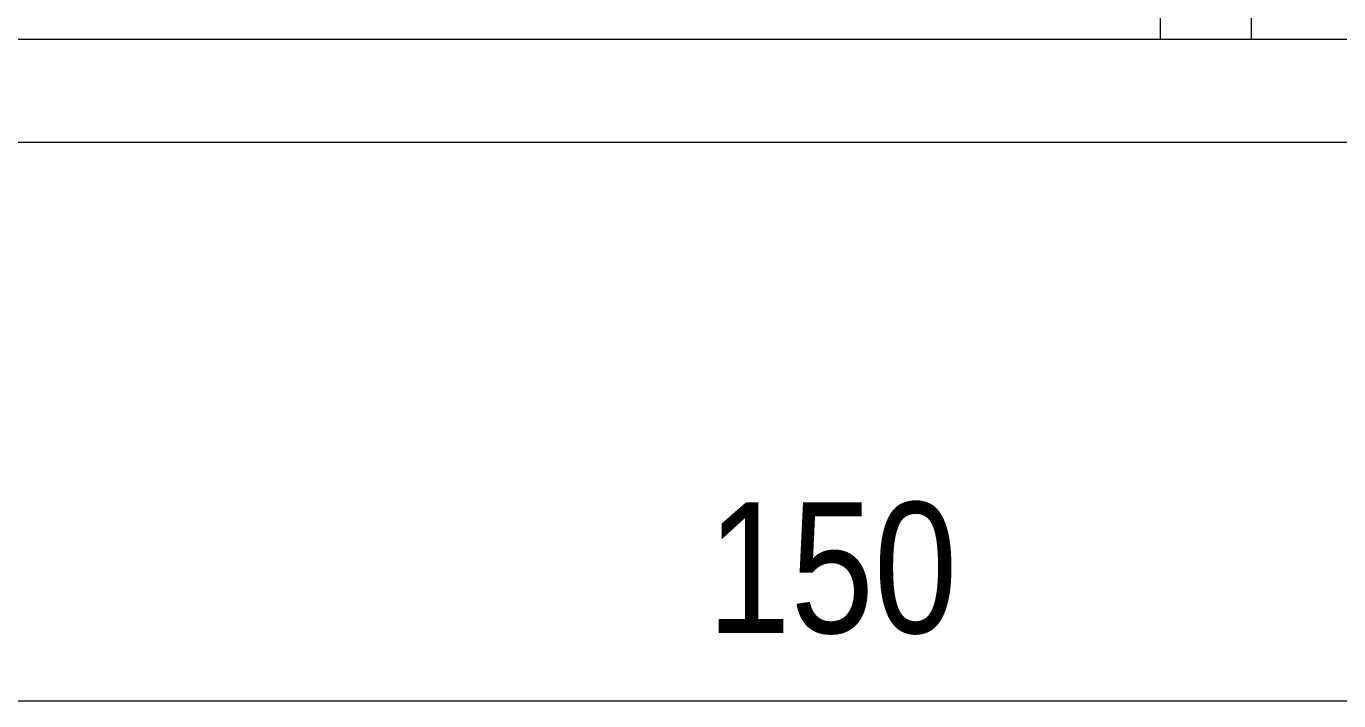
# Model space of a CAD drawing. Header units: millimetres. Extents: x 106699 to 122058, y 158555 to 162844.
# Drawn here: x 109875.5 to 109925.6, y 160341.5 to 160367.3 of the extents above; entities that cross this region are included whole.
import ezdxf

# ---------------------------------------------------------------- set-up
doc = ezdxf.new("R2010")
doc.units = ezdxf.units.MM
doc.layers.add('no3_paslanmaz kesit on', color=153, linetype='Continuous', lineweight=20)
doc.layers.add('S2000-002 Çizgi', color=7, linetype='Continuous')
doc.styles.add('BE', font='ARIALN.TTF')
doc.dimstyles.new('Copy of BE-50', dxfattribs={"dimscale": 100, "dimtxt": 0.05, "dimasz": 0.02, "dimexe": 0.025, "dimexo": 0, "dimgap": 0.025, "dimtad": 1, "dimdec": 1, "dimrnd": 0.5, "dimdsep": 46, "dimtxsty": 'BE', "dimblk": 'DOT', "dimcen": 0.5, "dimdle": 0.025, "dimse1": 1, "dimse2": 1, "dimclrd": 256, "dimclre": 256, "dimclrt": 256, "dimadec": 0, "dimazin": 2, "dimtm": 1e-09, "dimtfac": 1, "dimtdec": 1, "dimtix": 1, "dimtmove": 2, "dimatfit": 0, "dimldrblk": 'DOT', "dimfxl": 0.5, "dimfxlon": 1, "dimtolj": 1, "dimlwd": 9, "dimlwe": 0, "dimarcsym": 0})

# ---------------------------------------------------------------- blocks, each defined once
blk = doc.blocks.new('_Dot')
at = {"color": 0, "linetype": 'ByBlock', "lineweight": -2}
blk.add_line((-0.5, 0), (-1, 0), dxfattribs=at)
at = {"color": 0, "linetype": 'ByBlock', "const_width": 0.5}
blk.add_lwpolyline([(-0.25, 0, 1), (0.25, 0, 1)], format="xyb", close=True, dxfattribs=at)
blk = doc.blocks.new('*D114')
at = {"layer": 'Defpoints', "color": 0, "transparency": 16777216}
for p in [(116979.593, 160829.226), (117129.517, 160829.226), (117129.517, 160807.883)]:
    blk.add_point(p, dxfattribs=at)
at = {"layer": 'S2000-002 Çizgi', "color": 134, "lineweight": 9, "true_color": 0x00a5a5, "transparency": 16777216}
blk.add_line((116981.593, 160807.883), (117127.517, 160807.883), dxfattribs=at)
at = {"layer": 'S2000-002 Çizgi', "color": 134, "lineweight": 9, "true_color": 0x00a5a5, "transparency": 16777216, "xscale": 2, "yscale": 2, "zscale": 2, "rotation": 180}
blk.add_blockref('_Dot', (116979.593, 160807.883), dxfattribs=at)
at = {"layer": 'S2000-002 Çizgi', "color": 134, "lineweight": 9, "true_color": 0x00a5a5, "transparency": 16777216, "xscale": 2, "yscale": 2, "zscale": 2}
blk.add_blockref('_Dot', (117129.517, 160807.883), dxfattribs=at)
at = {"layer": 'S2000-002 Çizgi', "color": 134, "true_color": 0x00a5a5, "transparency": 16777216, "insert": (117054.555, 160812.936), "char_height": 5, "attachment_point": 5, "style": 'BE'}
blk.add_mtext('\\A1;150', dxfattribs=at)
blk = doc.blocks.new('AA')
at = {"layer": 'no3_paslanmaz kesit on'}
for points in [[(117067.086, 160870.011), (117067.086, 160835.226), (117067.086, 160833.175), (117070.58, 160833.175), (117070.58, 160870.011)], [(116979.593, 160833.175), (117129.517, 160833.175), (117129.517, 160829.226), (116979.593, 160829.226), (116979.593, 160833.175)]]:
    blk.add_lwpolyline(points, dxfattribs=at)
at = {"layer": 'S2000-002 Çizgi'}
dim = blk.add_linear_dim(base=(117129.517, 160807.883), p1=(116979.593, 160829.226), p2=(117129.517, 160829.226), dimstyle='Copy of BE-50', dxfattribs=at)
dim.commit()
dim.dimension.update_dxf_attribs({"geometry": '*D114', "text_midpoint": (117054.555, 160812.936)})

msp = doc.modelspace()

# ---------------------------------------------------------------- block references
at = {"layer": 'S2000-002 Çizgi', "xscale": 0.9997817664690491, "yscale": 0.9997817664690491, "zscale": 0.9997817664690491}
msp.add_blockref('AA', (-7122.712, -431.28), dxfattribs=at)

doc.saveas('drawing.dxf')
